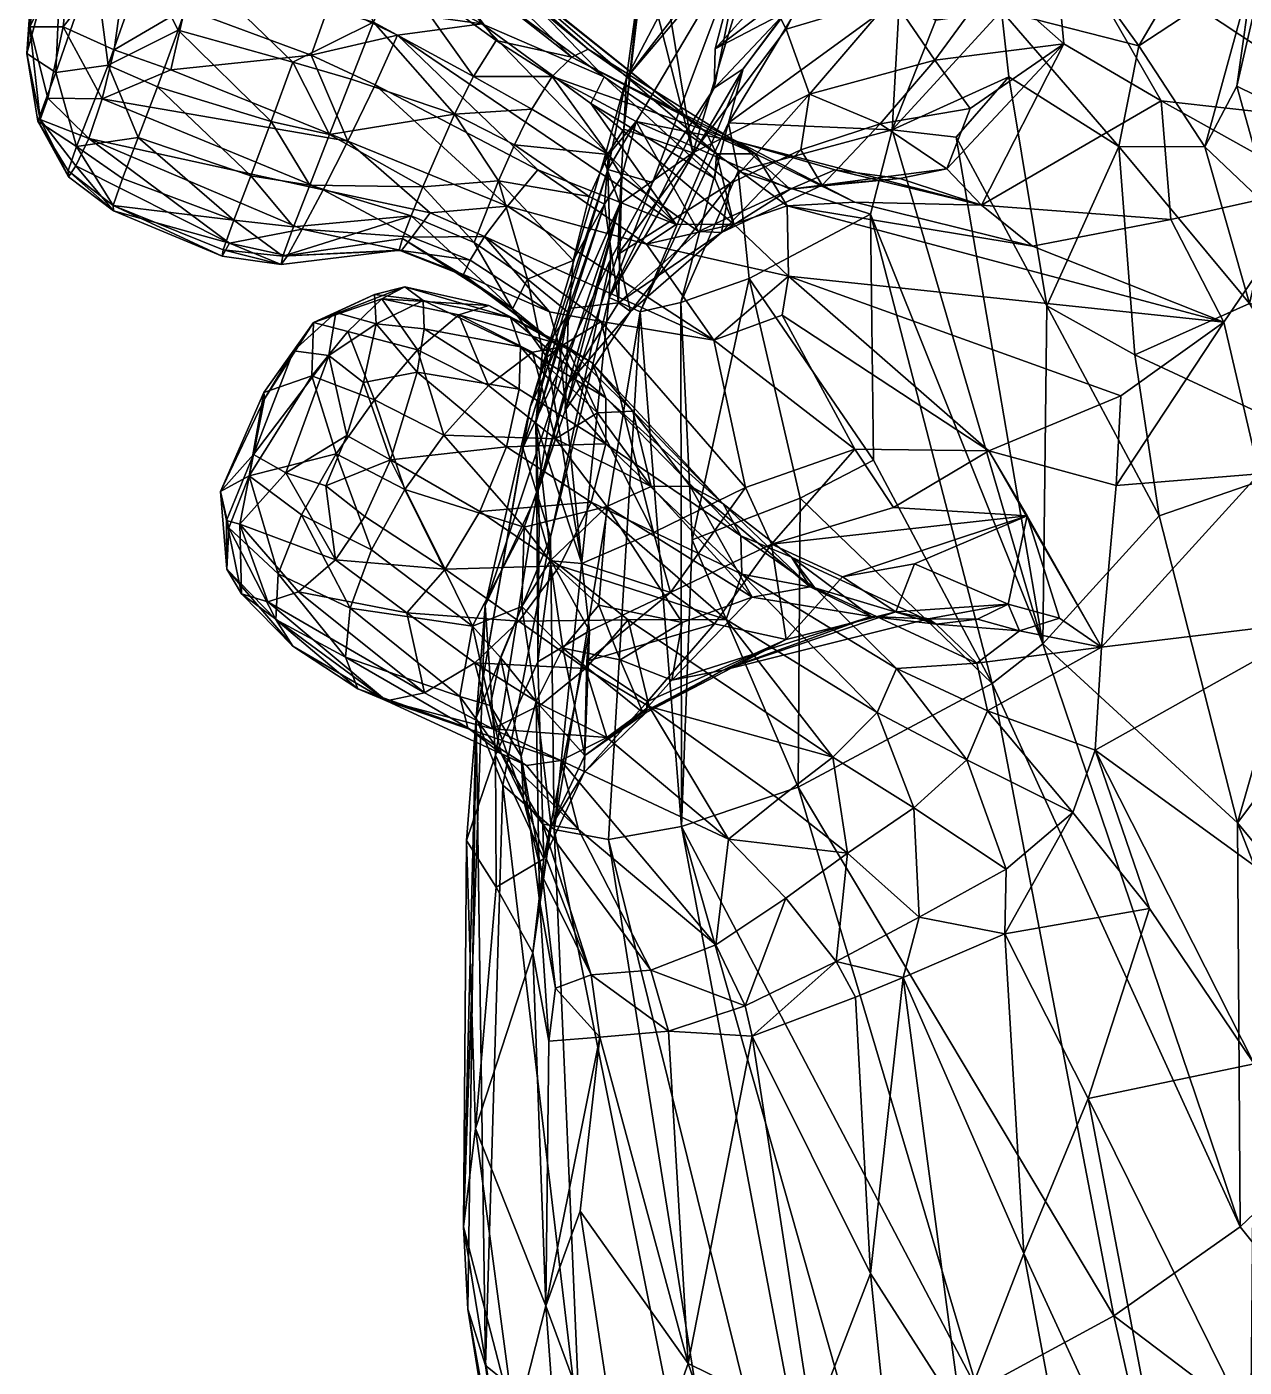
# Model space of a CAD drawing. Extents: x -12.5 to 6.2, y -8.7 to 9.9.
# Drawn here: x -12.5397 to -12.1739, y -0.5514 to -0.1485 of the extents above; entities that cross this region are included whole.
import ezdxf

# ---------------------------------------------------------------- set-up
doc = ezdxf.new("R2010")
doc.units = 0
doc.layers.add('OBJ001', color=253, linetype='CONTINUOUS')

# ---------------------------------------------------------------- blocks, each defined once
blk = doc.blocks.new('OBJECT__0')
at = {"layer": 'OBJ001', "color": 253}
mesh = blk.add_polyface(dxfattribs=at)
corners = [(-12.178886, -0.096981, -8.487576), (-12.159863, -0.103029, -8.451346), (-12.140069, -0.092617, -8.467484), (-12.161058, -0.085329, -8.508842), (-12.07675, -0.137189, -8.777974), (-12.153375, -0.097932, -8.714423), (-12.098924, -0.106859, -8.709558), (-12.116787, -0.123183, -8.78031), (-12.186169, -0.099435, -8.735304), (-12.152377, -0.1967, -8.946123), (-12.198905, -0.170682, -8.927327), (-12.13425, -0.177904, -8.907135), (-12.096067, -0.147896, -8.821774), (-12.064635, -0.217952, -8.902327), (-12.158269, -0.1461, -8.268063), (-12.145964, -0.195588, -8.27183), (-12.12208, -0.211269, -8.233542), (-12.167184, -0.108641, -8.255829), (-12.143834, -0.108995, -8.218782), (-12.182383, -0.069544, -8.236744), (-12.088038, -0.215462, -8.201458), (-12.112096, -0.104816, -8.189196), (-12.15769, -0.063476, -8.201383), (-12.107842, -0.088903, -8.460717), (-12.108708, -0.084605, -8.482219), (-12.135109, -0.097143, -8.441896), (-12.078051, -0.08483, -8.454556), (-12.084112, -0.079177, -8.441207), (-12.130374, -0.092125, -8.424812), (-12.156738, -0.11189, -8.425391), (-12.190561, -0.128509, -8.435144), (-12.171206, -0.131598, -8.406293), (-12.159873, -0.116226, -8.393588), (-12.132897, -0.083845, -8.414298), (-12.159003, -0.101172, -8.385756), (-12.166166, -0.090756, -8.374673), (-12.156002, -0.085025, -8.391211), (-12.171179, -0.144584, -8.356444), (-12.170517, -0.118374, -8.349879), (-12.179302, -0.10263, -8.318376), (-12.176109, -0.166287, -8.362701), (-12.16533, -0.171615, -8.316113), (-12.165733, -0.203616, -8.321838), (-12.169909, -0.133332, -8.310882), (-12.178516, -0.105178, -8.298493), (-12.141521, -0.086294, -8.671175), (-12.128527, -0.084382, -8.65414), (-12.189448, -0.090182, -8.692094), (-12.2194, -0.106589, -8.825087), (-12.231782, -0.113409, -8.848314), (-12.194035, -0.100222, -8.75771)]
mesh.append_faces([[corners[k] for k in face] for face in [(0, 1, 2), (2, 3, 0), (4, 5, 6), (5, 7, 8), (9, 10, 11), (7, 4, 12), (7, 5, 4), (13, 11, 12), (14, 15, 16), (17, 16, 18), (14, 16, 17), (17, 18, 19), (18, 20, 21), (16, 20, 18), (18, 21, 22), (2, 23, 24), (23, 2, 25), (25, 26, 23), (27, 25, 28), (2, 1, 25), (25, 1, 29), (1, 30, 29), (31, 32, 29), (25, 29, 28), (28, 29, 32), (33, 32, 34), (28, 32, 33), (35, 36, 34), (34, 36, 33), (32, 31, 37), (34, 32, 38), (37, 38, 32), (39, 35, 38), (38, 35, 34), (37, 40, 41), (42, 41, 40), (38, 37, 43), (41, 43, 37), (41, 42, 15), (43, 41, 14), (15, 14, 41), (44, 14, 17), (43, 14, 44), (45, 6, 5), (6, 45, 46), (5, 47, 45), (48, 7, 12), (11, 49, 12), (8, 7, 50)]])
mesh = blk.add_polyface(dxfattribs=at)
corners = [(-12.203469, -0.109548, -8.481213), (-12.190561, -0.128509, -8.435144), (-12.159863, -0.103029, -8.451346), (-12.226356, -0.125325, -8.480151), (-12.205555, -0.154236, -8.418873), (-12.24682, -0.143682, -8.484076), (-12.211556, -0.184449, -8.402546), (-12.178886, -0.096981, -8.487576), (-12.186169, -0.099435, -8.735304), (-12.189448, -0.090182, -8.692094), (-12.153375, -0.097932, -8.714423), (-12.208501, -0.096429, -8.705834), (-12.234466, -0.100272, -8.696464), (-12.236853, -0.102236, -8.710337), (-12.252863, -0.202082, -8.98466), (-12.228105, -0.153559, -8.907232), (-12.198905, -0.170682, -8.927327), (-12.244633, -0.16347, -8.460873), (-12.195945, -0.206396, -8.978274), (-12.152377, -0.1967, -8.946123), (-12.156738, -0.11189, -8.425391), (-12.171206, -0.131598, -8.406293), (-12.185741, -0.184585, -8.370619), (-12.176109, -0.166287, -8.362701), (-12.171179, -0.144584, -8.356444), (-12.166166, -0.090756, -8.374673), (-12.179302, -0.10263, -8.318376), (-12.19136, -0.07227, -8.342873), (-12.165733, -0.203616, -8.321838), (-12.178516, -0.105178, -8.298493), (-12.169909, -0.133332, -8.310882), (-12.170517, -0.118374, -8.349879), (-12.196667, -0.073537, -8.301498), (-12.182383, -0.069544, -8.236744), (-12.167184, -0.108641, -8.255829), (-12.249137, -0.092989, -8.667962), (-12.211604, -0.083621, -8.678615), (-12.210241, -0.091841, -8.689462), (-12.226581, -0.104166, -8.507907), (-12.210704, -0.092867, -8.507317), (-12.228843, -0.084778, -8.519348), (-12.238346, -0.106234, -8.519877), (-12.201658, -0.103176, -8.492817), (-12.187671, -0.088645, -8.506701), (-12.161058, -0.085329, -8.508842), (-12.203469, -0.109548, -8.481213), (-12.240823, -0.085532, -8.779947), (-12.229898, -0.097114, -8.735461), (-12.194035, -0.100222, -8.75771), (-12.228986, -0.093223, -8.798554), (-12.116787, -0.123183, -8.78031), (-12.26057, -0.082135, -8.811831), (-12.2194, -0.106589, -8.825087), (-12.231782, -0.113409, -8.848314), (-12.096067, -0.147896, -8.821774), (-12.13425, -0.177904, -8.907135), (-12.249434, -0.134614, -8.885548)]
mesh.append_faces([[corners[k] for k in face] for face in [(0, 1, 2), (3, 4, 1), (5, 6, 4), (4, 3, 5), (1, 0, 3), (2, 7, 0), (8, 9, 10), (8, 11, 9), (12, 11, 13), (14, 15, 16), (17, 6, 5), (18, 16, 19), (20, 1, 21), (1, 4, 21), (6, 22, 4), (4, 22, 21), (23, 21, 22), (23, 24, 21), (25, 26, 27), (23, 22, 28), (29, 26, 30), (30, 26, 31), (26, 29, 32), (33, 29, 34), (35, 36, 37), (38, 39, 40), (41, 38, 40), (39, 38, 42), (39, 42, 43), (43, 7, 44), (42, 45, 7), (42, 3, 45), (37, 11, 12), (11, 37, 9), (3, 38, 41), (7, 43, 42), (38, 3, 42), (46, 47, 48), (49, 48, 50), (46, 48, 49), (51, 49, 52), (49, 50, 52), (53, 52, 54), (53, 55, 16), (56, 53, 15), (16, 15, 53), (47, 11, 8), (47, 13, 11), (8, 48, 47)]])
mesh = blk.add_polyface(dxfattribs=at)
corners = [(-12.244633, -0.16347, -8.460873), (-12.24682, -0.143682, -8.484076), (-12.279735, -0.179466, -8.50342), (-12.332878, -0.155144, -8.682429), (-12.311562, -0.143939, -8.620094), (-12.299907, -0.130248, -8.65367), (-12.263237, -0.191197, -8.959484), (-12.256264, -0.173038, -8.931334), (-12.228105, -0.153559, -8.907232), (-12.304961, -0.12411, -8.693015), (-12.28677, -0.119029, -8.685527), (-12.283268, -0.1776, -8.9239), (-12.252863, -0.202082, -8.98466), (-12.333149, -0.166923, -8.644192), (-12.324475, -0.161157, -8.614259), (-12.260502, -0.18164, -8.471115), (-12.296113, -0.122964, -8.617887), (-12.2953, -0.121967, -8.633907), (-12.268826, -0.122948, -8.571951), (-12.289584, -0.122229, -8.604294), (-12.277515, -0.139908, -8.566173), (-12.32884, -0.177351, -8.591538), (-12.238346, -0.106234, -8.519877), (-12.266539, -0.146452, -8.519945), (-12.226356, -0.125325, -8.480151), (-12.288153, -0.119957, -8.651523), (-12.325933, -0.191843, -8.567604), (-12.297153, -0.119561, -8.871616), (-12.274789, -0.115026, -8.868166), (-12.279738, -0.139639, -8.889465), (-12.249434, -0.134614, -8.885548), (-12.26689, -0.158497, -8.910466), (-12.322159, -0.128237, -8.865381), (-12.311556, -0.149161, -8.88055), (-12.304525, -0.168706, -8.897953), (-12.348691, -0.130808, -8.844732), (-12.337388, -0.110807, -8.859796), (-12.339593, -0.186379, -8.870228), (-12.346477, -0.130777, -8.790114), (-12.341354, -0.140248, -8.777831), (-12.336457, -0.118017, -8.76762), (-12.326736, -0.113187, -8.752387), (-12.324217, -0.122214, -8.730721), (-12.351703, -0.195307, -8.664084), (-12.307171, -0.185465, -8.910601), (-12.328301, -0.195501, -8.893407), (-12.326091, -0.183066, -8.978492), (-12.320772, -0.186633, -8.995029), (-12.375979, -0.157616, -8.991653)]
mesh.append_faces([[corners[k] for k in face] for face in [(0, 1, 2), (3, 4, 5), (6, 7, 8), (5, 9, 3), (5, 10, 9), (7, 6, 11), (8, 12, 6), (4, 13, 14), (2, 15, 0), (13, 4, 3), (16, 17, 4), (18, 19, 20), (19, 16, 20), (20, 21, 2), (22, 20, 23), (22, 1, 24), (23, 2, 1), (16, 14, 21), (17, 5, 4), (5, 17, 25), (14, 16, 4), (21, 20, 16), (26, 2, 21), (23, 20, 2), (1, 22, 23), (27, 28, 29), (30, 29, 28), (29, 30, 31), (8, 31, 30), (32, 27, 33), (29, 33, 27), (33, 29, 34), (31, 34, 29), (35, 36, 32), (35, 32, 37), (33, 37, 32), (34, 37, 33), (38, 39, 40), (39, 41, 40), (41, 39, 42), (43, 13, 42), (13, 3, 42), (3, 9, 42), (34, 44, 45), (34, 11, 44), (31, 7, 11), (31, 8, 7), (11, 34, 31), (46, 47, 48)]])
mesh = blk.add_polyface(dxfattribs=at)
corners = [(-12.489331, -0.126907, -9.081022), (-12.443713, -0.126062, -9.072001), (-12.448675, -0.141302, -9.080694), (-12.538049, -0.133356, -9.029943), (-12.533814, -0.11558, -9.038709), (-12.538804, -0.148462, -9.051531), (-12.52599, -0.122426, -9.064736), (-12.508986, -0.123043, -9.07631), (-12.492217, -0.143004, -9.083795), (-12.454278, -0.156979, -9.083941), (-12.528806, -0.148522, -9.067984), (-12.513478, -0.155391, -9.07787), (-12.49646, -0.161401, -9.081658), (-12.443268, -0.182891, -9.079373), (-12.517024, -0.17011, -9.072119), (-12.533393, -0.16991, -9.057866), (-12.521081, -0.182012, -9.062279), (-12.535663, -0.176293, -9.047429), (-12.539697, -0.156539, -9.0276), (-12.536373, -0.176807, -9.022615), (-12.527184, -0.193521, -9.031979), (-12.530963, -0.162236, -9.002795), (-12.524721, -0.184403, -9.001915), (-12.528994, -0.116939, -9.011737), (-12.51528, -0.159992, -8.982915), (-12.506232, -0.181732, -8.984529), (-12.500409, -0.166476, -8.975635), (-12.472439, -0.193278, -8.978669), (-12.46633, -0.176983, -8.9699), (-12.519377, -0.128687, -8.990561), (-12.494194, -0.149516, -8.970748), (-12.459742, -0.159098, -8.965364), (-12.448763, -0.180877, -8.971009), (-12.442287, -0.164212, -8.966532), (-12.504485, -0.129269, -8.977662), (-12.48807, -0.131648, -8.970719), (-12.435516, -0.147116, -8.966905), (-12.500282, -0.113322, -8.983394), (-12.4465, -0.122685, -8.973358)]
mesh.append_faces([[corners[k] for k in face] for face in [(0, 1, 2), (3, 4, 5), (5, 4, 6), (7, 0, 8), (8, 2, 9), (0, 2, 8), (5, 6, 10), (10, 7, 11), (6, 7, 10), (11, 8, 12), (7, 8, 11), (12, 9, 13), (8, 9, 12), (10, 11, 14), (11, 12, 14), (12, 13, 14), (5, 10, 15), (15, 14, 16), (10, 14, 15), (5, 15, 17), (15, 16, 17), (17, 18, 5), (18, 3, 5), (18, 17, 19), (17, 20, 19), (18, 19, 21), (19, 22, 21), (3, 18, 23), (23, 18, 21), (21, 22, 24), (24, 25, 26), (22, 25, 24), (26, 27, 28), (25, 27, 26), (23, 21, 29), (21, 24, 29), (24, 26, 30), (26, 28, 30), (30, 28, 31), (31, 32, 33), (28, 32, 31), (29, 24, 34), (34, 30, 35), (24, 30, 34), (35, 31, 36), (30, 31, 35), (31, 33, 36), (34, 35, 37), (35, 36, 38)]])
mesh = blk.add_polyface(dxfattribs=at)
corners = [(-12.428597, -0.130801, -8.974147), (-12.423336, -0.12037, -8.988157), (-12.4465, -0.122685, -8.973358), (-12.39868, -0.152617, -8.981972), (-12.375979, -0.157616, -8.991653), (-12.419831, -0.115336, -9.004636), (-12.371063, -0.155204, -9.004391), (-12.417709, -0.114367, -9.021818), (-12.41866, -0.125003, -9.055792), (-12.397967, -0.130445, -9.037259), (-12.366217, -0.163561, -9.0433), (-12.443713, -0.126062, -9.072001), (-12.403028, -0.147616, -9.06407), (-12.448675, -0.141302, -9.080694), (-12.428306, -0.150959, -9.07759), (-12.344646, -0.207884, -9.045328), (-12.454278, -0.156979, -9.083941), (-12.435045, -0.165874, -9.080981), (-12.3862, -0.191437, -9.059088), (-12.443268, -0.182891, -9.079373), (-12.395318, -0.202395, -9.056945), (-12.4507, -0.197514, -9.072527), (-12.418481, -0.204418, -9.058167), (-12.402156, -0.211524, -9.051795), (-12.456929, -0.209297, -9.060774), (-12.423975, -0.211732, -9.049734), (-12.406512, -0.218653, -9.043778), (-12.427128, -0.215701, -9.037876), (-12.46275, -0.217368, -9.007067), (-12.427857, -0.215578, -9.024298), (-12.426815, -0.21209, -9.011019), (-12.424226, -0.205256, -8.998894), (-12.454674, -0.196121, -8.979528), (-12.420721, -0.19656, -8.989621), (-12.405309, -0.213282, -8.996571), (-12.397966, -0.194786, -8.980819), (-12.389235, -0.224371, -8.991772), (-12.448763, -0.180877, -8.971009), (-12.411204, -0.174753, -8.977363), (-12.375571, -0.218756, -8.974028), (-12.442287, -0.164212, -8.966532), (-12.393133, -0.183992, -8.976392), (-12.370785, -0.199467, -8.967978), (-12.435516, -0.147116, -8.966905), (-12.40546, -0.163367, -8.976685), (-12.387928, -0.173269, -8.975859), (-12.381888, -0.163448, -8.980946)]
mesh.append_faces([[corners[k] for k in face] for face in [(0, 1, 2), (1, 3, 4), (0, 3, 1), (5, 4, 6), (1, 4, 5), (5, 6, 7), (8, 9, 10), (11, 8, 12), (10, 12, 8), (13, 12, 14), (11, 12, 13), (14, 12, 15), (16, 14, 17), (13, 14, 16), (17, 14, 18), (16, 17, 19), (19, 17, 20), (18, 20, 17), (21, 19, 22), (20, 22, 19), (22, 20, 23), (24, 21, 25), (22, 25, 21), (25, 23, 26), (22, 23, 25), (24, 25, 27), (25, 26, 27), (28, 29, 30), (28, 30, 31), (32, 31, 33), (33, 34, 35), (31, 34, 33), (35, 34, 36), (37, 33, 38), (32, 33, 37), (33, 35, 38), (36, 39, 35), (37, 38, 40), (35, 41, 38), (41, 35, 42), (40, 38, 43), (43, 38, 44), (44, 38, 45), (41, 45, 38), (2, 43, 0), (0, 44, 3), (43, 44, 0), (3, 44, 46), (45, 46, 44)]])
mesh = blk.add_polyface(dxfattribs=at)
corners = [(-12.351703, -0.195307, -8.664084), (-12.364714, -0.229851, -8.670889), (-12.333149, -0.166923, -8.644192), (-12.35724, -0.120484, -8.835706), (-12.354355, -0.128283, -8.835902), (-12.355264, -0.133042, -8.82665), (-12.348691, -0.130808, -8.844732), (-12.360365, -0.179208, -8.831398), (-12.339593, -0.186379, -8.870228), (-12.361563, -0.201713, -8.839496), (-12.358999, -0.12137, -8.809193), (-12.359566, -0.163766, -8.798331), (-12.348548, -0.14273, -8.795584), (-12.366343, -0.18858, -8.797627), (-12.346477, -0.130777, -8.790114), (-12.341354, -0.140248, -8.777831), (-12.353328, -0.119979, -8.791579), (-12.365145, -0.19141, -8.765117), (-12.324217, -0.122214, -8.730721), (-12.364344, -0.218394, -8.688865), (-12.328301, -0.195501, -8.893407), (-12.362075, -0.216929, -8.852197), (-12.356573, -0.176893, -8.972774), (-12.360896, -0.193453, -8.961555), (-12.337912, -0.209951, -8.931067), (-12.39868, -0.152617, -8.981972), (-12.381888, -0.163448, -8.980946), (-12.375979, -0.157616, -8.991653), (-12.326091, -0.183066, -8.978492), (-12.371063, -0.155204, -9.004391), (-12.320772, -0.186633, -8.995029), (-12.417709, -0.114367, -9.021818), (-12.335556, -0.180151, -9.003484), (-12.397967, -0.130445, -9.037259), (-12.332471, -0.186678, -9.01437), (-12.366217, -0.163561, -9.0433), (-12.332993, -0.194049, -9.026021), (-12.403028, -0.147616, -9.06407), (-12.370275, -0.171576, -9.052706), (-12.327228, -0.20775, -9.033575), (-12.344646, -0.207884, -9.045328), (-12.3862, -0.191437, -9.059088), (-12.428306, -0.150959, -9.07759), (-12.35347, -0.213765, -9.050176), (-12.395318, -0.202395, -9.056945), (-12.387928, -0.173269, -8.975859), (-12.393133, -0.183992, -8.976392), (-12.36495, -0.186865, -8.968011), (-12.370785, -0.199467, -8.967978), (-12.366088, -0.201806, -8.960546)]
mesh.append_faces([[corners[k] for k in face] for face in [(0, 1, 2), (3, 4, 5), (3, 6, 4), (7, 5, 4), (4, 6, 8), (4, 8, 7), (7, 8, 9), (10, 3, 5), (11, 12, 5), (11, 7, 13), (5, 7, 11), (7, 9, 13), (14, 12, 15), (5, 12, 14), (10, 5, 14), (10, 14, 16), (11, 15, 12), (11, 13, 17), (15, 11, 18), (11, 17, 18), (0, 18, 17), (0, 17, 19), (8, 20, 21), (21, 9, 8), (22, 23, 24), (25, 26, 27), (27, 26, 28), (26, 22, 28), (29, 27, 30), (31, 29, 32), (30, 32, 29), (33, 32, 34), (31, 32, 33), (33, 34, 35), (35, 34, 36), (37, 35, 38), (36, 38, 35), (39, 38, 36), (38, 40, 37), (39, 40, 38), (40, 41, 42), (43, 44, 41), (45, 46, 47), (48, 47, 46), (47, 26, 45), (26, 47, 22), (47, 23, 22), (47, 49, 23), (47, 48, 49)]])
mesh = blk.add_polyface(dxfattribs=at)
corners = [(-12.351703, -0.195307, -8.664084), (-12.364344, -0.218394, -8.688865), (-12.364714, -0.229851, -8.670889), (-12.382362, -0.301864, -8.707426), (-12.355388, -0.234154, -8.615629), (-12.324475, -0.161157, -8.614259), (-12.35833, -0.234074, -8.906372), (-12.362075, -0.216929, -8.852197), (-12.328301, -0.195501, -8.893407), (-12.37793, -0.263844, -8.903792), (-12.361563, -0.201713, -8.839496), (-12.390619, -0.275008, -8.776742), (-12.365145, -0.19141, -8.765117), (-12.386445, -0.289069, -8.915941), (-12.32884, -0.177351, -8.591538), (-12.343161, -0.231389, -8.578842), (-12.388454, -0.26281, -8.796652), (-12.366343, -0.18858, -8.797627), (-12.366088, -0.201806, -8.960546), (-12.361951, -0.231429, -8.919909), (-12.360896, -0.193453, -8.961555), (-12.337912, -0.209951, -8.931067), (-12.330956, -0.210347, -8.921402), (-12.376898, -0.233153, -8.949756), (-12.37768, -0.256506, -8.91979), (-12.379674, -0.244751, -9.031378), (-12.367168, -0.237091, -9.044247), (-12.351371, -0.300518, -9.021764), (-12.376702, -0.2345, -8.977847), (-12.384774, -0.245925, -9.010163), (-12.38676, -0.267487, -8.9903), (-12.383491, -0.247792, -9.022614), (-12.3862, -0.191437, -9.059088), (-12.344646, -0.207884, -9.045328), (-12.35347, -0.213765, -9.050176), (-12.395318, -0.202395, -9.056945), (-12.333268, -0.242633, -9.04786), (-12.402156, -0.211524, -9.051795), (-12.393785, -0.233252, -9.015648), (-12.389235, -0.224371, -8.991772), (-12.375571, -0.218756, -8.974028), (-12.370785, -0.199467, -8.967978), (-12.397966, -0.194786, -8.980819), (-12.382628, -0.23411, -9.039227), (-12.327228, -0.20775, -9.033575), (-12.377616, -0.244419, -9.181704), (-12.368194, -0.264487, -9.155325), (-12.357658, -0.264007, -9.169296), (-12.387721, -0.246274, -9.165533), (-12.369822, -0.249494, -9.201634), (-12.400882, -0.232211, -9.195186), (-12.391353, -0.244674, -9.235384), (-12.394397, -0.235823, -9.215871), (-12.365758, -0.259979, -9.220588), (-12.391724, -0.257424, -9.250781), (-12.365771, -0.273805, -9.235674), (-12.380885, -0.272351, -9.145282)]
mesh.append_faces([[corners[k] for k in face] for face in [(0, 1, 2), (2, 1, 3), (2, 4, 5), (6, 7, 8), (9, 10, 7), (11, 1, 12), (10, 9, 13), (7, 6, 9), (14, 4, 15), (12, 16, 11), (17, 10, 16), (17, 16, 12), (18, 19, 20), (21, 20, 19), (22, 19, 6), (21, 19, 22), (19, 23, 24), (18, 23, 19), (6, 24, 9), (19, 24, 6), (24, 23, 13), (25, 26, 27), (28, 23, 18), (29, 30, 28), (23, 28, 30), (29, 31, 30), (32, 33, 34), (35, 34, 36), (36, 37, 35), (29, 38, 25), (39, 29, 28), (28, 40, 39), (28, 18, 40), (41, 40, 18), (40, 41, 42), (43, 26, 25), (37, 36, 26), (33, 44, 34), (26, 43, 37), (31, 29, 25), (45, 46, 47), (48, 46, 45), (45, 49, 50), (45, 47, 49), (51, 52, 53), (49, 53, 52), (54, 51, 55), (53, 55, 51), (48, 56, 46)]])
mesh = blk.add_polyface(dxfattribs=at)
corners = [(-12.286214, -0.204757, -8.496041), (-12.322687, -0.224081, -8.541207), (-12.28534, -0.27871, -8.469893), (-12.339746, -0.302726, -8.557573), (-12.343161, -0.231389, -8.578842), (-12.324475, -0.161157, -8.614259), (-12.333149, -0.166923, -8.644192), (-12.364714, -0.229851, -8.670889), (-12.234409, -0.333891, -8.395518), (-12.233233, -0.23235, -8.408133), (-12.260502, -0.18164, -8.471115), (-12.244633, -0.16347, -8.460873), (-12.355388, -0.234154, -8.615629), (-12.32884, -0.177351, -8.591538), (-12.279735, -0.179466, -8.50342), (-12.325933, -0.191843, -8.567604), (-12.300743, -0.196026, -8.94092), (-12.307171, -0.185465, -8.910601), (-12.283268, -0.1776, -8.9239), (-12.328301, -0.195501, -8.893407), (-12.330956, -0.210347, -8.921402), (-12.35833, -0.234074, -8.906372), (-12.339593, -0.186379, -8.870228), (-12.304525, -0.168706, -8.897953), (-12.310389, -0.197266, -8.94869), (-12.356573, -0.176893, -8.972774), (-12.337912, -0.209951, -8.931067), (-12.367168, -0.237091, -9.044247), (-12.333268, -0.242633, -9.04786), (-12.323741, -0.286911, -9.042929), (-12.312731, -0.235111, -9.045205), (-12.290937, -0.275379, -9.0539), (-12.25062, -0.275929, -9.059926), (-12.310804, -0.22343, -9.037937), (-12.211009, -0.259356, -9.041124), (-12.311266, -0.2023, -9.014733), (-12.180075, -0.23726, -9.008615), (-12.237574, -0.214402, -9.001066), (-12.290933, -0.201227, -9.002799), (-12.252863, -0.202082, -8.98466), (-12.326091, -0.183066, -8.978492), (-12.296935, -0.191483, -8.972252), (-12.277391, -0.19411, -8.967616), (-12.263237, -0.191197, -8.959484), (-12.327228, -0.20775, -9.033575), (-12.35347, -0.213765, -9.050176), (-12.320772, -0.186633, -8.995029), (-12.332471, -0.186678, -9.01437), (-12.335556, -0.180151, -9.003484), (-12.332993, -0.194049, -9.026021)]
mesh.append_faces([[corners[k] for k in face] for face in [(0, 1, 2), (3, 1, 4), (5, 6, 7), (8, 9, 10), (9, 11, 10), (12, 13, 5), (0, 14, 15), (16, 17, 18), (19, 20, 21), (19, 17, 20), (0, 8, 14), (10, 14, 8), (15, 1, 0), (1, 15, 4), (15, 13, 4), (19, 22, 23), (24, 25, 26), (16, 24, 20), (26, 20, 24), (27, 28, 29), (28, 30, 31), (31, 30, 32), (30, 33, 32), (33, 34, 32), (33, 35, 36), (36, 35, 37), (38, 37, 35), (37, 38, 39), (40, 39, 38), (39, 40, 41), (41, 42, 39), (42, 43, 39), (25, 24, 40), (41, 40, 24), (42, 41, 24), (43, 42, 16), (24, 16, 42), (44, 33, 45), (20, 17, 16), (28, 33, 30), (33, 44, 35), (16, 18, 43), (45, 33, 28), (46, 38, 35), (46, 40, 38), (47, 46, 35), (46, 47, 48), (44, 49, 47), (47, 35, 44)]])
mesh = blk.add_polyface(dxfattribs=at)
corners = [(-12.152377, -0.1967, -8.946123), (-12.086312, -0.239787, -8.948637), (-12.127761, -0.29348, -9.031886), (-12.13425, -0.177904, -8.907135), (-12.148785, -0.326683, -9.070412), (-12.216762, -0.334923, -9.102938), (-12.169384, -0.282854, -9.047139), (-12.084043, -0.386706, -9.063963), (-12.106708, -0.426764, -9.10347), (-12.234409, -0.333891, -8.395518), (-12.199481, -0.295421, -8.350608), (-12.233233, -0.23235, -8.408133), (-12.211556, -0.184449, -8.402546), (-12.244633, -0.16347, -8.460873), (-12.175893, -0.387733, -8.316587), (-12.206751, -0.247023, -8.370242), (-12.198905, -0.170682, -8.927327), (-12.195945, -0.206396, -8.978274), (-12.252863, -0.202082, -8.98466), (-12.21242, -0.286369, -9.064345), (-12.180075, -0.23726, -9.008615), (-12.25062, -0.275929, -9.059926), (-12.239131, -0.295505, -9.07288), (-12.229442, -0.326265, -9.097883), (-12.064635, -0.217952, -8.902327), (-12.149634, -0.416067, -9.124642), (-12.218707, -0.365889, -9.128765), (-12.140817, -0.23781, -8.276739), (-12.143995, -0.276354, -8.285501), (-12.114842, -0.260209, -8.239354), (-12.11548, -0.307138, -8.24857), (-12.145964, -0.195588, -8.27183), (-12.12208, -0.211269, -8.233542), (-12.075186, -0.324001, -8.212735), (-12.088038, -0.215462, -8.201458), (-12.185741, -0.184585, -8.370619), (-12.172338, -0.231633, -8.330181), (-12.165733, -0.203616, -8.321838), (-12.121614, -0.453437, -8.257113), (-12.079339, -0.376582, -8.221121), (-12.211009, -0.259356, -9.041124), (-12.310804, -0.22343, -9.037937), (-12.237574, -0.214402, -9.001066), (-12.241391, -0.329991, -9.107153), (-12.251064, -0.354079, -9.143891), (-12.225445, -0.384669, -9.139947)]
mesh.append_faces([[corners[k] for k in face] for face in [(0, 1, 2), (0, 3, 1), (4, 5, 6), (7, 4, 2), (8, 4, 7), (9, 10, 11), (11, 12, 13), (14, 10, 9), (11, 10, 15), (16, 17, 18), (6, 19, 20), (5, 21, 19), (5, 22, 21), (22, 5, 23), (24, 1, 3), (6, 0, 2), (19, 6, 5), (2, 4, 6), (15, 12, 11), (6, 20, 0), (25, 26, 4), (27, 28, 29), (30, 29, 28), (31, 27, 32), (29, 32, 27), (29, 30, 33), (32, 29, 34), (35, 12, 36), (15, 36, 12), (36, 37, 35), (36, 15, 28), (37, 36, 27), (28, 27, 36), (27, 31, 37), (38, 30, 14), (14, 28, 10), (28, 14, 30), (30, 38, 39), (15, 10, 28), (19, 21, 40), (40, 41, 20), (42, 17, 20), (17, 42, 18), (17, 0, 20), (19, 40, 20), (43, 23, 5), (44, 5, 26), (26, 45, 44), (5, 4, 26)]])
mesh = blk.add_polyface(dxfattribs=at)
corners = [(-12.517024, -0.17011, -9.072119), (-12.443268, -0.182891, -9.079373), (-12.4507, -0.197514, -9.072527), (-12.521081, -0.182012, -9.062279), (-12.456929, -0.209297, -9.060774), (-12.535663, -0.176293, -9.047429), (-12.524958, -0.190277, -9.048118), (-12.478777, -0.213511, -9.045151), (-12.461403, -0.21727, -9.043963), (-12.427128, -0.215701, -9.037876), (-12.527184, -0.193521, -9.031979), (-12.513645, -0.203772, -9.029431), (-12.481026, -0.217444, -9.02575), (-12.463307, -0.219954, -9.025091), (-12.427857, -0.215578, -9.024298), (-12.536373, -0.176807, -9.022615), (-12.527265, -0.191807, -9.016266), (-12.513796, -0.202222, -9.012115), (-12.480716, -0.215531, -9.007206), (-12.46275, -0.217368, -9.007067), (-12.524721, -0.184403, -9.001915), (-12.510972, -0.194081, -8.996329), (-12.477482, -0.206608, -8.990675), (-12.459527, -0.20864, -8.991093), (-12.424226, -0.205256, -8.998894), (-12.506232, -0.181732, -8.984529), (-12.472439, -0.193278, -8.978669), (-12.454674, -0.196121, -8.979528), (-12.46633, -0.176983, -8.9699), (-12.448763, -0.180877, -8.971009), (-12.459566, -0.245856, -9.237691), (-12.468255, -0.260307, -9.236346), (-12.453542, -0.237307, -9.211807), (-12.446817, -0.234375, -9.237832), (-12.435205, -0.228914, -9.23043), (-12.448954, -0.247275, -9.256629), (-12.471635, -0.277027, -9.245389), (-12.468459, -0.258345, -9.205011), (-12.454082, -0.253334, -9.178447), (-12.443216, -0.240107, -9.18304)]
mesh.append_faces([[corners[k] for k in face] for face in [(0, 1, 2), (3, 2, 4), (0, 2, 3), (5, 3, 6), (6, 3, 7), (4, 7, 3), (7, 4, 8), (8, 4, 9), (5, 6, 10), (10, 6, 11), (11, 7, 12), (6, 7, 11), (12, 7, 13), (8, 13, 7), (13, 8, 14), (15, 10, 16), (16, 11, 17), (10, 11, 16), (17, 12, 18), (11, 12, 17), (18, 13, 19), (12, 13, 18), (14, 19, 13), (15, 16, 20), (20, 17, 21), (16, 17, 20), (21, 17, 22), (17, 18, 22), (22, 19, 23), (18, 19, 22), (23, 19, 24), (20, 21, 25), (25, 22, 26), (21, 22, 25), (26, 23, 27), (22, 23, 26), (23, 24, 27), (28, 27, 29), (26, 27, 28), (30, 31, 32), (30, 32, 33), (34, 33, 32), (30, 33, 35), (36, 30, 35), (31, 30, 36), (31, 37, 32), (32, 38, 39), (37, 38, 32)]])
mesh = blk.add_polyface(dxfattribs=at)
corners = [(-12.406512, -0.218653, -9.043778), (-12.402156, -0.211524, -9.051795), (-12.382628, -0.23411, -9.039227), (-12.427128, -0.215701, -9.037876), (-12.408487, -0.222903, -9.032625), (-12.379674, -0.244751, -9.031378), (-12.427857, -0.215578, -9.024298), (-12.461403, -0.21727, -9.043963), (-12.408676, -0.223112, -9.020031), (-12.393785, -0.233252, -9.015648), (-12.426815, -0.21209, -9.011019), (-12.384774, -0.245925, -9.010163), (-12.389235, -0.224371, -8.991772), (-12.424226, -0.205256, -8.998894), (-12.405309, -0.213282, -8.996571), (-12.433053, -0.230284, -9.193288), (-12.426136, -0.226619, -9.208218), (-12.453542, -0.237307, -9.211807), (-12.400882, -0.232211, -9.195186), (-12.409889, -0.235007, -9.178473), (-12.377616, -0.244419, -9.181704), (-12.387721, -0.246274, -9.165533), (-12.420563, -0.230783, -9.236406), (-12.435205, -0.228914, -9.23043), (-12.394397, -0.235823, -9.215871), (-12.369822, -0.249494, -9.201634), (-12.434705, -0.237755, -9.252382), (-12.446817, -0.234375, -9.237832), (-12.391353, -0.244674, -9.235384), (-12.420346, -0.23929, -9.252683), (-12.42244, -0.252246, -9.26526), (-12.448954, -0.247275, -9.256629), (-12.391724, -0.257424, -9.250781), (-12.438513, -0.255418, -9.266935), (-12.430377, -0.278642, -9.272712), (-12.395623, -0.274677, -9.26212), (-12.443547, -0.271327, -9.269804), (-12.443216, -0.240107, -9.18304), (-12.435258, -0.260558, -9.16048), (-12.422334, -0.245556, -9.166427), (-12.454082, -0.253334, -9.178447), (-12.414366, -0.271218, -9.147367), (-12.400943, -0.256319, -9.153572), (-12.380885, -0.272351, -9.145282)]
mesh.append_faces([[corners[k] for k in face] for face in [(0, 1, 2), (3, 0, 4), (4, 2, 5), (0, 2, 4), (3, 6, 7), (6, 4, 8), (3, 4, 6), (8, 5, 9), (4, 5, 8), (10, 8, 9), (6, 8, 10), (11, 12, 9), (13, 9, 14), (10, 9, 13), (9, 12, 14), (15, 16, 17), (16, 15, 18), (19, 18, 15), (18, 19, 20), (21, 20, 19), (16, 22, 23), (16, 23, 17), (22, 16, 24), (18, 24, 16), (24, 18, 25), (26, 23, 22), (27, 23, 26), (22, 24, 28), (26, 29, 30), (22, 29, 26), (27, 26, 31), (32, 30, 29), (29, 22, 28), (29, 28, 32), (33, 30, 34), (26, 30, 33), (31, 26, 33), (30, 32, 35), (31, 33, 36), (37, 38, 39), (40, 38, 37), (39, 41, 42), (38, 41, 39), (17, 37, 15), (15, 39, 19), (37, 39, 15), (19, 42, 21), (39, 42, 19), (42, 43, 21)]])
mesh = blk.add_polyface(dxfattribs=at)
corners = [(-12.404647, -0.356148, -8.816507), (-12.390619, -0.275008, -8.776742), (-12.388454, -0.26281, -8.796652), (-12.401986, -0.322401, -8.86702), (-12.361563, -0.201713, -8.839496), (-12.382362, -0.301864, -8.707426), (-12.364344, -0.218394, -8.688865), (-12.386445, -0.289069, -8.915941), (-12.37768, -0.256506, -8.91979), (-12.37793, -0.263844, -8.903792), (-12.376898, -0.233153, -8.949756), (-12.38676, -0.267487, -8.9903), (-12.38572, -0.296509, -8.952254), (-12.386167, -0.339356, -8.970641), (-12.382176, -0.308993, -8.977273), (-12.372968, -0.309827, -8.99759), (-12.383491, -0.247792, -9.022614), (-12.370623, -0.329988, -8.998452), (-12.398911, -0.367413, -8.954486), (-12.395623, -0.274677, -9.26212), (-12.430377, -0.278642, -9.272712), (-12.42244, -0.252246, -9.26526), (-12.391724, -0.257424, -9.250781), (-12.365771, -0.273805, -9.235674), (-12.403538, -0.294193, -9.265873), (-12.370153, -0.291389, -9.247106), (-12.379571, -0.310525, -9.251863), (-12.413953, -0.311519, -9.262126), (-12.438127, -0.295619, -9.268954), (-12.391913, -0.327153, -9.249526), (-12.447, -0.308675, -9.261162), (-12.425482, -0.324626, -9.253615), (-12.405099, -0.339638, -9.241981), (-12.3718, -0.341342, -9.231267), (-12.420216, -0.348673, -9.228048), (-12.409559, -0.349809, -9.163271), (-12.405807, -0.328674, -9.146408), (-12.442587, -0.323224, -9.162289), (-12.443945, -0.33794, -9.177777), (-12.436134, -0.305685, -9.151402), (-12.400505, -0.35245, -9.145082), (-12.397424, -0.338076, -9.136137), (-12.39024, -0.298897, -9.137767), (-12.426089, -0.287567, -9.146454), (-12.390963, -0.322716, -9.131393), (-12.386675, -0.351238, -9.105176), (-12.37866, -0.335202, -9.104938), (-12.435258, -0.260558, -9.16048), (-12.414366, -0.271218, -9.147367), (-12.382412, -0.308947, -9.130241), (-12.380885, -0.272351, -9.145282), (-12.400943, -0.256319, -9.153572), (-12.365411, -0.292689, -9.135935)]
mesh.append_faces([[corners[k] for k in face] for face in [(0, 1, 2), (0, 2, 3), (3, 2, 4), (5, 1, 0), (1, 5, 6), (4, 7, 3), (8, 7, 9), (7, 10, 11), (7, 11, 12), (7, 12, 13), (11, 14, 12), (12, 14, 13), (14, 11, 15), (16, 15, 11), (13, 14, 17), (3, 7, 18), (18, 7, 13), (19, 20, 21), (22, 23, 19), (20, 19, 24), (24, 25, 26), (19, 25, 24), (27, 28, 20), (20, 24, 27), (27, 26, 29), (24, 26, 27), (30, 27, 31), (31, 29, 32), (27, 29, 31), (29, 33, 32), (31, 32, 34), (35, 36, 37), (35, 37, 38), (36, 39, 37), (40, 41, 36), (36, 42, 43), (36, 43, 39), (42, 36, 44), (41, 44, 36), (44, 41, 45), (44, 45, 46), (47, 43, 48), (42, 48, 43), (44, 49, 42), (49, 44, 46), (48, 42, 50), (50, 51, 48), (50, 42, 52), (49, 52, 42)]])
mesh = blk.add_polyface(dxfattribs=at)
corners = [(-12.322687, -0.224081, -8.541207), (-12.307307, -0.290106, -8.500518), (-12.28534, -0.27871, -8.469893), (-12.249625, -0.345857, -8.416468), (-12.307922, -0.377041, -8.505835), (-12.286214, -0.204757, -8.496041), (-12.339746, -0.302726, -8.557573), (-12.29458, -0.313817, -9.068401), (-12.272975, -0.30991, -9.076121), (-12.278625, -0.324323, -9.085308), (-12.239131, -0.295505, -9.07288), (-12.229442, -0.326265, -9.097883), (-12.244808, -0.32203, -9.093693), (-12.311522, -0.332609, -9.070773), (-12.234409, -0.333891, -8.395518), (-12.323741, -0.286911, -9.042929), (-12.333268, -0.242633, -9.04786), (-12.290937, -0.275379, -9.0539), (-12.315927, -0.303973, -9.04835), (-12.279335, -0.292928, -9.062374), (-12.25062, -0.275929, -9.059926), (-12.333072, -0.327897, -9.045597), (-12.340358, -0.28656, -9.157354), (-12.321743, -0.319933, -9.114489), (-12.30431, -0.31677, -9.128248), (-12.285963, -0.325717, -9.112768), (-12.330443, -0.341805, -9.071272), (-12.268774, -0.326456, -9.0974), (-12.330438, -0.291876, -9.171887), (-12.30999, -0.307918, -9.156215), (-12.266523, -0.328048, -9.124598), (-12.254076, -0.326512, -9.102346), (-12.241391, -0.329991, -9.107153), (-12.325143, -0.30143, -9.185394), (-12.302981, -0.317146, -9.167925), (-12.254235, -0.339787, -9.134951), (-12.216762, -0.334923, -9.102938), (-12.324839, -0.312978, -9.196172), (-12.278436, -0.341371, -9.160464), (-12.329563, -0.326631, -9.204731), (-12.284172, -0.354598, -9.168044), (-12.345849, -0.344843, -9.069915)]
mesh.append_faces([[corners[k] for k in face] for face in [(0, 1, 2), (3, 2, 1), (3, 1, 4), (3, 5, 2), (4, 1, 6), (7, 8, 9), (10, 11, 12), (7, 9, 13), (14, 5, 3), (15, 16, 17), (18, 17, 19), (15, 17, 18), (17, 20, 19), (8, 10, 12), (7, 10, 8), (13, 18, 7), (21, 18, 13), (19, 10, 18), (20, 10, 19), (7, 18, 10), (22, 23, 24), (25, 24, 23), (25, 26, 27), (26, 9, 27), (27, 9, 12), (28, 24, 29), (29, 25, 30), (24, 25, 29), (30, 25, 27), (31, 32, 30), (30, 27, 31), (27, 12, 31), (32, 12, 11), (31, 12, 32), (33, 29, 34), (28, 29, 33), (34, 30, 35), (29, 30, 34), (32, 36, 35), (32, 35, 30), (37, 34, 38), (33, 34, 37), (34, 35, 38), (39, 37, 40), (38, 40, 37), (41, 25, 23), (25, 41, 26), (26, 13, 9), (9, 8, 12)]])
mesh = blk.add_polyface(dxfattribs=at)
corners = [(-12.343161, -0.231389, -8.578842), (-12.355388, -0.234154, -8.615629), (-12.342955, -0.38889, -8.578755), (-12.339746, -0.302726, -8.557573), (-12.364932, -0.392741, -8.641809), (-12.322687, -0.224081, -8.541207), (-12.307307, -0.290106, -8.500518), (-12.38122, -0.389758, -8.703758), (-12.364714, -0.229851, -8.670889), (-12.382362, -0.301864, -8.707426), (-12.353231, -0.351299, -9.038044), (-12.371438, -0.339096, -9.000798), (-12.333072, -0.327897, -9.045597), (-12.372968, -0.309827, -8.99759), (-12.370623, -0.329988, -8.998452), (-12.382176, -0.308993, -8.977273), (-12.383491, -0.247792, -9.022614), (-12.379674, -0.244751, -9.031378), (-12.351371, -0.300518, -9.021764), (-12.34634, -0.318542, -9.025588), (-12.367168, -0.237091, -9.044247), (-12.323741, -0.286911, -9.042929), (-12.315927, -0.303973, -9.04835), (-12.357658, -0.264007, -9.169296), (-12.352086, -0.286637, -9.145227), (-12.340358, -0.28656, -9.157354), (-12.368194, -0.264487, -9.155325), (-12.321743, -0.319933, -9.114489), (-12.369822, -0.249494, -9.201634), (-12.330438, -0.291876, -9.171887), (-12.30431, -0.31677, -9.128248), (-12.365758, -0.259979, -9.220588), (-12.325143, -0.30143, -9.185394), (-12.365771, -0.273805, -9.235674), (-12.324839, -0.312978, -9.196172), (-12.395623, -0.274677, -9.26212), (-12.370153, -0.291389, -9.247106), (-12.329563, -0.326631, -9.204731), (-12.379571, -0.310525, -9.251863), (-12.358994, -0.326675, -9.232252), (-12.391913, -0.327153, -9.249526), (-12.3718, -0.341342, -9.231267), (-12.352671, -0.35279, -9.208591), (-12.382412, -0.308947, -9.130241), (-12.37866, -0.335202, -9.104938), (-12.367877, -0.322285, -9.108903), (-12.361374, -0.338771, -9.084883), (-12.365411, -0.292689, -9.135935), (-12.342762, -0.327554, -9.098384), (-12.345849, -0.344843, -9.069915), (-12.380885, -0.272351, -9.145282), (-12.311522, -0.332609, -9.070773)]
mesh.append_faces([[corners[k] for k in face] for face in [(0, 1, 2), (2, 3, 0), (1, 4, 2), (5, 3, 6), (7, 8, 9), (1, 8, 7), (1, 7, 4), (10, 11, 12), (13, 14, 15), (16, 17, 13), (13, 17, 18), (14, 13, 19), (18, 19, 13), (18, 20, 21), (19, 21, 22), (18, 21, 19), (14, 19, 11), (22, 12, 19), (11, 19, 12), (23, 24, 25), (26, 24, 23), (24, 27, 25), (28, 23, 29), (23, 25, 29), (25, 30, 29), (31, 29, 32), (28, 29, 31), (33, 32, 34), (31, 32, 33), (35, 33, 36), (36, 34, 37), (33, 34, 36), (38, 37, 39), (36, 37, 38), (40, 39, 41), (38, 39, 40), (41, 39, 42), (43, 44, 45), (45, 44, 46), (47, 43, 45), (47, 45, 48), (46, 48, 45), (49, 48, 46), (50, 47, 24), (50, 24, 26), (24, 47, 27), (48, 27, 47), (49, 27, 48), (12, 51, 10)]])
mesh = blk.add_polyface(dxfattribs=at)
corners = [(-12.438513, -0.255418, -9.266935), (-12.430377, -0.278642, -9.272712), (-12.443547, -0.271327, -9.269804), (-12.471635, -0.277027, -9.245389), (-12.448954, -0.247275, -9.256629), (-12.461854, -0.282571, -9.259477), (-12.449867, -0.286434, -9.267033), (-12.438127, -0.295619, -9.268954), (-12.447, -0.308675, -9.261162), (-12.413953, -0.311519, -9.262126), (-12.475699, -0.297934, -9.242744), (-12.458075, -0.318344, -9.248579), (-12.425482, -0.324626, -9.253615), (-12.420216, -0.348673, -9.228048), (-12.467319, -0.321311, -9.235456), (-12.479657, -0.296849, -9.233413), (-12.475173, -0.318899, -9.220176), (-12.431667, -0.351048, -9.212572), (-12.459768, -0.334665, -9.206566), (-12.481535, -0.28819, -9.218857), (-12.468255, -0.260307, -9.236346), (-12.479606, -0.311477, -9.204833), (-12.464875, -0.32665, -9.18907), (-12.440219, -0.347419, -9.194808), (-12.443945, -0.33794, -9.177777), (-12.479044, -0.299045, -9.191288), (-12.464203, -0.312846, -9.173747), (-12.442587, -0.323224, -9.162289), (-12.472885, -0.283473, -9.18261), (-12.457135, -0.295139, -9.164073), (-12.436134, -0.305685, -9.151402), (-12.468459, -0.258345, -9.205011), (-12.446713, -0.276846, -9.159758), (-12.426089, -0.287567, -9.146454), (-12.454082, -0.253334, -9.178447), (-12.435258, -0.260558, -9.16048)]
mesh.append_faces([[corners[k] for k in face] for face in [(0, 1, 2), (3, 4, 5), (6, 1, 7), (2, 1, 6), (4, 2, 5), (5, 2, 6), (6, 7, 8), (8, 5, 6), (7, 9, 8), (10, 3, 5), (10, 8, 11), (5, 8, 10), (11, 12, 13), (8, 12, 11), (10, 11, 14), (11, 13, 14), (3, 10, 15), (16, 15, 10), (10, 14, 16), (16, 17, 18), (14, 17, 16), (19, 3, 15), (20, 3, 19), (21, 19, 15), (15, 16, 21), (21, 18, 22), (16, 18, 21), (22, 23, 24), (18, 23, 22), (19, 21, 25), (25, 22, 26), (21, 22, 25), (26, 24, 27), (22, 24, 26), (19, 25, 28), (28, 26, 29), (25, 26, 28), (29, 27, 30), (26, 27, 29), (20, 19, 31), (31, 19, 28), (28, 29, 32), (32, 30, 33), (29, 30, 32), (31, 28, 34), (34, 32, 35), (28, 32, 34), (32, 33, 35)]])
mesh = blk.add_polyface(dxfattribs=at)
corners = [(-12.382362, -0.301864, -8.707426), (-12.396638, -0.376444, -8.769379), (-12.38122, -0.389758, -8.703758), (-12.408459, -0.509127, -8.940731), (-12.401986, -0.322401, -8.86702), (-12.407625, -0.393034, -8.928881), (-12.404647, -0.356148, -8.816507), (-12.384334, -0.398517, -9.019888), (-12.398911, -0.367413, -8.954486), (-12.386167, -0.339356, -8.970641), (-12.398684, -0.407032, -8.981014), (-12.370623, -0.329988, -8.998452), (-12.372238, -0.3726, -9.027538), (-12.405099, -0.339638, -9.241981), (-12.3718, -0.341342, -9.231267), (-12.385114, -0.352134, -9.225321), (-12.420216, -0.348673, -9.228048), (-12.399749, -0.359488, -9.213271), (-12.365456, -0.362102, -9.20329), (-12.379296, -0.368978, -9.192205), (-12.467319, -0.321311, -9.235456), (-12.431667, -0.351048, -9.212572), (-12.389565, -0.370473, -9.179418), (-12.373969, -0.389778, -9.154246), (-12.459768, -0.334665, -9.206566), (-12.440219, -0.347419, -9.194808), (-12.407157, -0.359214, -9.176928), (-12.39714, -0.366939, -9.164781), (-12.384694, -0.388107, -9.137272), (-12.409559, -0.349809, -9.163271), (-12.443945, -0.33794, -9.177777), (-12.390457, -0.380755, -9.121941), (-12.370127, -0.433382, -9.086941), (-12.384732, -0.403835, -9.09262), (-12.400505, -0.35245, -9.145082), (-12.405807, -0.328674, -9.146408), (-12.391119, -0.367692, -9.11035), (-12.380889, -0.437443, -9.053672), (-12.385651, -0.411062, -9.049096), (-12.397424, -0.338076, -9.136137), (-12.386675, -0.351238, -9.105176), (-12.382158, -0.388782, -9.04416), (-12.387628, -0.4268, -9.025982), (-12.37866, -0.335202, -9.104938), (-12.372005, -0.367524, -9.049137)]
mesh.append_faces([[corners[k] for k in face] for face in [(0, 1, 2), (3, 4, 5), (6, 4, 3), (7, 8, 9), (10, 8, 7), (5, 8, 10), (7, 9, 11), (11, 12, 7), (6, 1, 0), (8, 5, 4), (13, 14, 15), (16, 13, 17), (15, 17, 13), (17, 18, 19), (15, 18, 17), (20, 16, 21), (17, 21, 16), (21, 19, 22), (17, 19, 21), (22, 19, 23), (24, 21, 25), (25, 21, 26), (22, 27, 26), (26, 21, 22), (27, 23, 28), (22, 23, 27), (26, 29, 30), (26, 30, 25), (26, 27, 29), (27, 28, 31), (31, 32, 33), (28, 32, 31), (29, 34, 35), (29, 27, 34), (34, 27, 31), (34, 31, 36), (31, 33, 36), (33, 37, 38), (36, 33, 38), (39, 34, 36), (39, 36, 40), (40, 36, 38), (38, 41, 40), (41, 38, 42), (42, 7, 41), (43, 40, 44), (41, 44, 40), (7, 12, 41), (42, 10, 7)]])
mesh = blk.add_polyface(dxfattribs=at)
corners = [(-12.213073, -0.535887, -8.39581), (-12.249625, -0.345857, -8.416468), (-12.307922, -0.377041, -8.505835), (-12.339746, -0.302726, -8.557573), (-12.342955, -0.38889, -8.578755), (-12.372238, -0.3726, -9.027538), (-12.370623, -0.329988, -8.998452), (-12.371438, -0.339096, -9.000798), (-12.353231, -0.351299, -9.038044), (-12.278436, -0.341371, -9.160464), (-12.254235, -0.339787, -9.134951), (-12.251064, -0.354079, -9.143891), (-12.216762, -0.334923, -9.102938), (-12.284172, -0.354598, -9.168044), (-12.257274, -0.36881, -9.152259), (-12.225445, -0.384669, -9.139947), (-12.358994, -0.326675, -9.232252), (-12.329563, -0.326631, -9.204731), (-12.297532, -0.367982, -9.172823), (-12.273216, -0.383266, -9.158127), (-12.24544, -0.40164, -9.148406), (-12.352671, -0.35279, -9.208591), (-12.313821, -0.380504, -9.172257), (-12.293128, -0.396831, -9.158113), (-12.271547, -0.416108, -9.149901), (-12.24584, -0.421103, -9.149929), (-12.385114, -0.352134, -9.225321), (-12.3718, -0.341342, -9.231267), (-12.365456, -0.362102, -9.20329), (-12.328912, -0.392659, -9.164909), (-12.311647, -0.410366, -9.150025), (-12.296495, -0.4294, -9.142118), (-12.379296, -0.368978, -9.192205), (-12.332724, -0.424392, -9.131842), (-12.373969, -0.389778, -9.154246), (-12.352225, -0.432045, -9.11091), (-12.384694, -0.388107, -9.137272), (-12.370127, -0.433382, -9.086941), (-12.372005, -0.367524, -9.049137), (-12.382158, -0.388782, -9.04416), (-12.361374, -0.338771, -9.084883), (-12.37866, -0.335202, -9.104938), (-12.354586, -0.354607, -9.051167), (-12.353634, -0.354549, -9.044054), (-12.345849, -0.344843, -9.069915), (-12.330443, -0.341805, -9.071272), (-12.311522, -0.332609, -9.070773)]
mesh.append_faces([[corners[k] for k in face] for face in [(0, 1, 2), (2, 3, 4), (5, 6, 7), (7, 8, 5), (9, 10, 11), (10, 12, 11), (13, 9, 14), (11, 14, 9), (14, 11, 15), (16, 17, 18), (13, 18, 17), (18, 13, 19), (14, 19, 13), (19, 14, 20), (15, 20, 14), (18, 21, 16), (21, 18, 22), (22, 18, 23), (19, 23, 18), (19, 20, 24), (24, 23, 19), (24, 20, 25), (26, 27, 28), (21, 28, 27), (28, 21, 29), (21, 22, 29), (29, 23, 30), (22, 23, 29), (23, 24, 31), (31, 30, 23), (28, 29, 32), (32, 29, 33), (29, 30, 33), (34, 33, 35), (32, 33, 34), (36, 35, 37), (34, 35, 36), (38, 39, 5), (40, 41, 42), (38, 42, 41), (38, 5, 43), (38, 43, 42), (5, 8, 43), (40, 42, 44), (45, 42, 43), (42, 45, 44), (8, 46, 43), (45, 43, 46), (25, 20, 15)]])
mesh = blk.add_polyface(dxfattribs=at)
corners = [(-12.16779, -0.73621, -8.409427), (-12.232791, -0.768481, -8.535993), (-12.047021, -1.098312, -8.448675), (-12.175179, -0.50916, -8.335158), (-12.213073, -0.535887, -8.39581), (-12.062548, -0.650005, -8.229362), (-12.254011, -0.558164, -8.465452), (-12.138946, -1.130371, -8.650661), (-12.269875, -0.776308, -8.624314), (-12.095175, -1.122988, -8.547329), (-12.258954, -0.565745, -9.1918), (-12.240149, -0.517213, -9.184443), (-12.210321, -0.675879, -9.220881), (-12.227912, -0.731523, -9.223607), (-12.169166, -1.21334, -9.196959), (-12.268204, -0.889021, -9.188567), (-12.257162, -0.839183, -9.20689), (-12.243597, -0.786257, -9.218797), (-12.151788, -1.090024, -9.228785), (-12.125385, -0.961164, -9.233928), (-12.150942, -0.518849, -9.16928), (-12.170926, -0.460216, -9.154862), (-12.149634, -0.416067, -9.124642), (-12.129223, -0.471214, -9.139161), (-12.220763, -0.470553, -9.169835), (-12.191772, -0.622251, -9.210746), (-12.171886, -0.569548, -9.193351), (-12.131825, -0.698086, -9.208584), (-12.091177, -0.833914, -9.21126), (-12.089119, -0.587212, -9.156413), (-12.111073, -0.641163, -9.185637), (-12.071186, -0.77149, -9.189865), (-12.106708, -0.426764, -9.10347), (-12.148785, -0.326683, -9.070412), (-12.039187, -0.624275, -8.200255), (-12.121614, -0.453437, -8.257113), (-12.141078, -0.476701, -8.280937), (-12.175893, -0.387733, -8.316587), (-12.234409, -0.333891, -8.395518), (-12.202414, -0.41348, -9.143005), (-12.218707, -0.365889, -9.128765), (-12.24584, -0.421103, -9.149929), (-12.249625, -0.345857, -8.416468), (-12.225445, -0.384669, -9.139947)]
mesh.append_faces([[corners[k] for k in face] for face in [(0, 1, 2), (3, 4, 5), (0, 5, 4), (1, 0, 6), (4, 6, 0), (7, 1, 8), (1, 9, 2), (10, 11, 12), (10, 12, 13), (14, 15, 16), (16, 17, 18), (18, 17, 13), (13, 12, 19), (13, 19, 18), (20, 21, 22), (20, 22, 23), (11, 24, 25), (11, 25, 12), (24, 26, 25), (25, 26, 27), (19, 12, 25), (27, 28, 19), (19, 25, 27), (20, 23, 29), (20, 29, 30), (30, 26, 20), (27, 26, 30), (31, 27, 30), (28, 27, 31), (32, 23, 22), (32, 22, 33), (29, 23, 32), (34, 35, 36), (3, 36, 37), (37, 38, 3), (36, 3, 5), (21, 39, 40), (24, 41, 39), (42, 3, 38), (3, 42, 4), (40, 22, 21), (26, 21, 20), (41, 24, 11), (21, 26, 24), (35, 37, 36), (24, 39, 21), (43, 40, 39), (43, 39, 41)]])
mesh = blk.add_polyface(dxfattribs=at)
corners = [(-12.307922, -0.377041, -8.505835), (-12.254011, -0.558164, -8.465452), (-12.213073, -0.535887, -8.39581), (-12.342955, -0.38889, -8.578755), (-12.290837, -0.572926, -8.53832), (-12.364932, -0.392741, -8.641809), (-12.269875, -0.776308, -8.624314), (-12.38122, -0.389758, -8.703758), (-12.304367, -0.773641, -8.719981), (-12.396638, -0.376444, -8.769379), (-12.37337, -0.573904, -8.772592), (-12.401929, -0.550895, -8.869528), (-12.404647, -0.356148, -8.816507), (-12.407185, -0.533888, -8.903463), (-12.407625, -0.393034, -8.928881), (-12.404846, -0.479621, -8.976271), (-12.408459, -0.509127, -8.940731), (-12.393015, -0.569226, -9.017999), (-12.398684, -0.407032, -8.981014), (-12.387628, -0.4268, -9.025982), (-12.383715, -0.532964, -9.051489), (-12.373399, -0.504417, -9.07079), (-12.35887, -0.60025, -9.101985), (-12.258954, -0.565745, -9.1918), (-12.28616, -0.523151, -9.168949), (-12.276351, -0.434276, -9.147421), (-12.240149, -0.517213, -9.184443), (-12.321764, -0.451871, -9.122826), (-12.303757, -0.568571, -9.166095), (-12.276749, -0.615108, -9.191701), (-12.341004, -0.550284, -9.125992), (-12.346904, -0.450373, -9.100348), (-12.367497, -0.452119, -9.072958), (-12.382903, -0.453354, -9.040564), (-12.290668, -0.440182, -9.142312), (-12.24584, -0.421103, -9.149929), (-12.271547, -0.416108, -9.149901), (-12.296495, -0.4294, -9.142118), (-12.311647, -0.410366, -9.150025), (-12.323895, -0.442757, -9.123039), (-12.332724, -0.424392, -9.131842), (-12.352225, -0.432045, -9.11091), (-12.370127, -0.433382, -9.086941), (-12.380889, -0.437443, -9.053672), (-12.384732, -0.403835, -9.09262), (-12.385651, -0.411062, -9.049096)]
mesh.append_faces([[corners[k] for k in face] for face in [(0, 1, 2), (1, 0, 3), (3, 4, 1), (3, 5, 6), (5, 7, 8), (7, 9, 10), (9, 11, 10), (12, 13, 11), (11, 9, 12), (14, 15, 16), (12, 16, 13), (16, 15, 17), (18, 19, 15), (18, 15, 14), (15, 19, 20), (17, 15, 20), (20, 21, 22), (23, 24, 25), (23, 25, 26), (27, 24, 28), (29, 24, 23), (30, 27, 28), (22, 21, 30), (27, 30, 31), (30, 32, 31), (20, 33, 32), (20, 19, 33), (34, 25, 24), (35, 26, 25), (24, 27, 34), (30, 21, 32), (21, 20, 32), (35, 25, 36), (37, 36, 25), (25, 34, 37), (38, 37, 39), (39, 40, 38), (39, 37, 27), (34, 27, 37), (41, 39, 31), (40, 39, 41), (42, 31, 32), (41, 31, 42), (42, 43, 44), (32, 33, 43), (43, 42, 32), (45, 43, 33), (45, 33, 19), (31, 39, 27)]])
mesh = blk.add_polyface(dxfattribs=at)
corners = [(-12.254011, -0.558164, -8.465452), (-12.290837, -0.572926, -8.53832), (-12.232791, -0.768481, -8.535993), (-12.269875, -0.776308, -8.624314), (-12.342955, -0.38889, -8.578755), (-12.304367, -0.773641, -8.719981), (-12.360729, -0.749282, -8.886808), (-12.219604, -1.103655, -8.865032), (-12.138946, -1.130371, -8.650661), (-12.364932, -0.392741, -8.641809), (-12.37337, -0.573904, -8.772592), (-12.38122, -0.389758, -8.703758), (-12.250334, -1.080716, -8.955352), (-12.371142, -0.7377, -8.925507), (-12.377418, -0.719758, -8.966063), (-12.272339, -1.046673, -9.040422), (-12.401929, -0.550895, -8.869528), (-12.407185, -0.533888, -8.903463), (-12.332939, -0.653531, -9.14008), (-12.312576, -0.730654, -9.16089), (-12.324169, -0.778639, -9.132084), (-12.35887, -0.60025, -9.101985), (-12.374377, -0.659647, -9.051928), (-12.331223, -0.819042, -9.095613), (-12.277301, -0.94271, -9.159204), (-12.280792, -0.986555, -9.123573), (-12.268204, -0.889021, -9.188567), (-12.378563, -0.693063, -9.010095), (-12.408459, -0.509127, -8.940731), (-12.393015, -0.569226, -9.017999), (-12.383715, -0.532964, -9.051489), (-12.276749, -0.615108, -9.191701), (-12.303757, -0.568571, -9.166095), (-12.28616, -0.523151, -9.168949), (-12.258954, -0.565745, -9.1918), (-12.227912, -0.731523, -9.223607), (-12.243597, -0.786257, -9.218797), (-12.341004, -0.550284, -9.125992), (-12.319491, -0.612348, -9.15636), (-12.292762, -0.663243, -9.184382), (-12.257162, -0.839183, -9.20689)]
mesh.append_faces([[corners[k] for k in face] for face in [(0, 1, 2), (3, 2, 1), (3, 1, 4), (5, 6, 7), (8, 3, 5), (9, 5, 3), (10, 6, 5), (5, 11, 10), (12, 6, 13), (13, 14, 15), (13, 15, 12), (6, 12, 7), (6, 10, 16), (6, 16, 13), (14, 16, 17), (13, 16, 14), (18, 19, 20), (20, 21, 18), (22, 21, 20), (22, 20, 23), (24, 23, 20), (25, 23, 24), (26, 20, 19), (24, 20, 26), (27, 22, 23), (15, 14, 27), (23, 25, 15), (15, 27, 23), (27, 17, 28), (14, 17, 27), (29, 22, 27), (29, 27, 28), (22, 29, 30), (22, 30, 21), (31, 32, 33), (31, 34, 35), (31, 35, 36), (37, 32, 38), (39, 38, 32), (39, 32, 31), (38, 21, 37), (18, 21, 38), (19, 18, 38), (19, 38, 39), (19, 39, 40), (19, 40, 26), (39, 31, 36), (39, 36, 40)]])

msp = doc.modelspace()

# ---------------------------------------------------------------- block references
at = {"layer": 'OBJ001'}
msp.add_blockref('OBJECT__0', (0, 0), dxfattribs=at)

doc.saveas('drawing.dxf')
